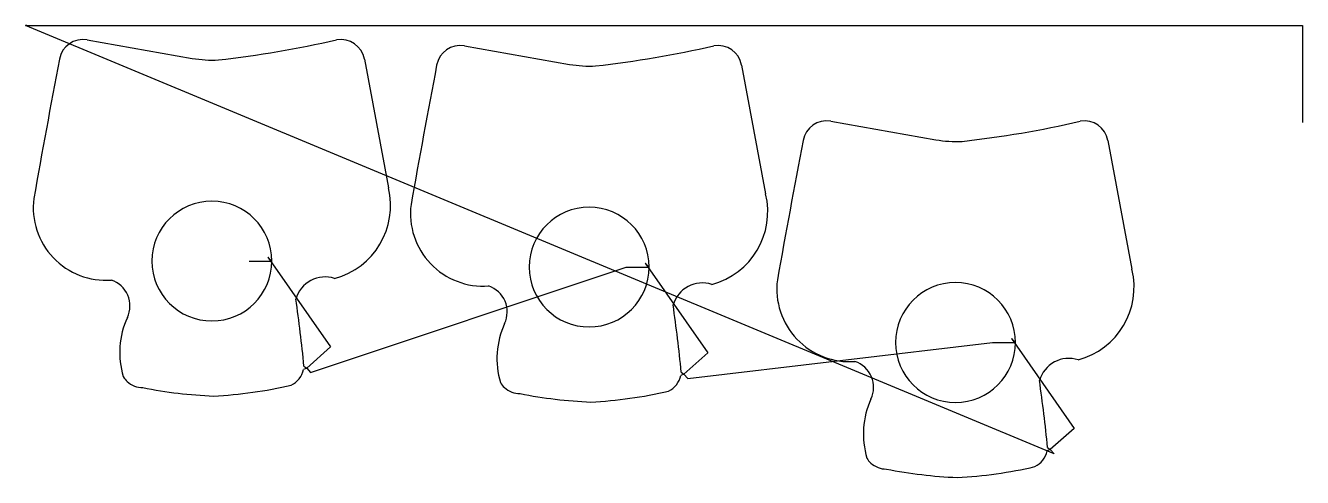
# Model space of a CAD drawing. Header units: metres. Extents: x 0 to 1118, y 7 to 403.
import ezdxf

# ---------------------------------------------------------------- set-up
doc = ezdxf.new("R2010")
doc.units = ezdxf.units.M

msp = doc.modelspace()

# ---------------------------------------------------------------- linework, layer by layer
at = {"layer": 'TOOL_0'}
for p, q in [((900.614, 28.082), (-0.001, 403.497)), ((-0.001, 403.497), (0.999, 403.497)), ((0.999, 403.497), (-0.001, 403.497)), ((-0.001, 403.497), (0.999, 403.497)), ((0.999, 403.497), (1118.092, 403.497)), ((1118.092, 403.497), (1118.092, 319.552)), ((53.96, 390.937), (145.994, 374.709)), ((384.271, 385.702), (476.305, 369.474)), ((296.704, 374.091), (317.67, 261.227)), ((627.015, 368.856), (647.981, 255.992)), ((705.057, 319.561), (797.091, 303.333)), ((1118.092, 319.552), (1118.092, 318.552)), ((947.801, 302.715), (968.767, 189.851)), ((195.686, 197.059), (215.686, 197.059)), ((215.686, 197.059), (212.15, 200.595)), ((212.15, 200.595), (267.129, 121.791)), ((249.517, 99.458), (525.998, 191.825)), ((525.998, 191.825), (545.998, 191.825)), ((545.998, 191.825), (542.462, 195.361)), ((542.462, 195.361), (597.441, 116.557)), ((579.828, 94.223), (846.784, 125.683)), ((846.784, 125.683), (866.784, 125.683)), ((866.784, 125.683), (863.248, 129.219)), ((863.248, 129.219), (918.227, 50.415)), ((267.129, 121.791), (246.196, 103.196)), ((597.441, 116.557), (576.507, 97.961)), ((246.196, 103.196), (243.419, 102.058)), ((243.82, 105.031), (246.196, 103.196)), ((246.196, 103.196), (249.517, 99.458)), ((576.507, 97.961), (573.73, 96.823)), ((574.131, 99.796), (576.507, 97.961)), ((576.507, 97.961), (579.828, 94.223)), ((918.227, 50.415), (897.293, 31.82)), ((894.917, 33.655), (897.293, 31.82)), ((897.293, 31.82), (894.516, 30.682)), ((897.293, 31.82), (900.614, 28.082))]:
    msp.add_line(p, q, dxfattribs=at)
for centre, radius, start, end in [((50.314, 370.256), 21, 80.001661, 169.477721), ((69.889, 1270.404), 902.482, 276.297874, 282.965633), ((276.058, 370.256), 20.999, 10.522777, 100.098388), ((380.625, 365.021), 21, 80.001661, 169.477721), ((400.2, 1265.169), 902.482, 276.297874, 282.965633), ((606.369, 365.021), 20.999, 10.522777, 100.098388), ((13020.991, -2077.114), 13220.549, 169.3150374, 169.8534113), ((163.197, 472.305), 99.101, 260.003307, 273.292686), ((493.508, 467.07), 99.101, 260.003307, 273.292686), ((13351.302, -2082.349), 13220.549, 169.3150374, 169.8534113), ((701.411, 298.88), 21, 80.001661, 169.477721), ((720.986, 1199.028), 902.482, 276.297874, 282.965633), ((927.155, 298.88), 20.999, 10.522777, 100.098388), ((13672.088, -2148.49), 13220.549, 169.3150374, 169.8534113), ((814.294, 400.929), 99.101, 260.003307, 273.292686), ((253.727, 245.506), 65.847, 284.754015, 13.812754), ((70.435, 244.003), 63.721, 172.869073, 274.27864), ((163.186, 197.059), 52.5, 0, 180), ((400.746, 238.768), 63.721, 172.869073, 274.27864), ((584.038, 240.271), 65.847, 284.754015, 13.812754), ((493.498, 191.825), 52.5, 0, 180), ((163.186, 197.059), 52.5, 180, 0), ((493.498, 191.825), 52.5, 180, 0), ((67.447, 157.751), 23.993, 334.82023, 71.174622), ((262.281, 156.548), 26.584, 71.999887, 164.170956), ((721.532, 172.627), 63.721, 172.869073, 274.27864), ((904.824, 174.13), 65.847, 284.754015, 13.812754), ((397.758, 152.516), 23.993, 334.82023, 71.174622), ((592.592, 151.313), 26.584, 71.999887, 164.170956), ((814.284, 125.683), 52.5, 0, 180), ((-1054.662, -22.344), 1304.715, 5.602523, 8.202348), ((-724.351, -27.579), 1304.715, 5.602523, 8.202348), ((155.809, 116.95), 73.335, 155.34409, 196.789269), ((486.12, 111.715), 73.335, 155.34409, 196.789269), ((814.284, 125.683), 52.5, 180, 0), ((223.894, 106.21), 19.962, 296.235149, 347.994853), ((718.544, 86.375), 23.993, 334.82023, 71.174622), ((913.378, 85.172), 26.584, 71.999887, 164.170956), ((98.418, 102.428), 14.445, 207.459089, 229.416345), ((102.78, 106.506), 20.389, 227.562052, 269.935367), ((428.729, 97.193), 14.445, 207.459089, 229.416345), ((554.205, 100.975), 19.962, 296.235149, 347.994853), ((-403.565, -93.72), 1304.715, 5.602523, 8.202348), ((181.032, 481.368), 402.927, 258.798159, 267.675693), ((144.871, 467.675), 389.408, 272.91749, 283.037638), ((433.091, 101.271), 20.389, 227.562052, 269.935367), ((511.343, 476.133), 402.927, 258.798159, 267.675693), ((475.182, 462.44), 389.408, 272.91749, 283.037638), ((806.906, 45.574), 73.335, 155.34409, 196.789269), ((749.515, 31.052), 14.445, 207.459089, 229.416345), ((874.991, 34.834), 19.962, 296.235149, 347.994853), ((753.877, 35.13), 20.389, 227.562052, 269.935367), ((832.129, 409.992), 402.927, 258.798159, 267.675693), ((795.968, 396.299), 389.408, 272.91749, 283.037638)]:
    msp.add_arc(centre, radius, start, end, dxfattribs=at)

doc.saveas('drawing.dxf')
